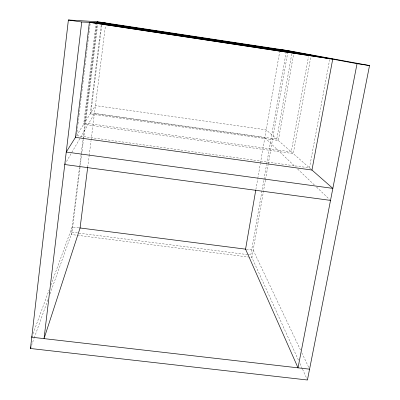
<?xml version="1.0" encoding="UTF-8"?>
<svg xmlns="http://www.w3.org/2000/svg" width="400" height="400" viewBox="0 0 400 400"><rect width="100%" height="100%" fill="white"/><g stroke="black" fill="none" stroke-linecap="round" stroke-linejoin="round"><path stroke-width="0.3" stroke-dasharray="2 1.5" d="M76.935 132.525L76.56 135.62L309.46 167.845L329.72 59.24M77.01 131.905L77.91 124.48M77.985 123.86L78.96 115.815M79.035 115.195L81.44 95.39M81.515 94.77L82.94 83.01M83.015 82.395L85.945 58.255M86.02 57.635L87.445 45.88M87.52 45.26L88.945 33.5M89.025 32.88L90.3 22.36M96.16 22.595L83.66 124.32L293.25 153.61L310.885 56.38M96.865 22.62L84.515 122.955L291.285 151.885L308.51 56.58M79.5 167.435L71.235 234.51L76.805 235.215M79.575 166.815L97.145 24.195M50.01 293.855L72.045 232.245L83.5 139.38M83.575 138.76L97.7 24.22M101.18 25.27L90.155 113.98L278.345 140.52L293.655 53.825M101.745 25.295L90.845 112.88L276.755 139.125L291.735 54.09M87.69 167.28L89.09 156.13M89.165 155.515L91.03 140.65M91.11 140.03L105.48 25.455M255.865 189.535L257.67 179.085M257.78 178.475L260.325 163.72M260.435 163.105L279.655 51.86M298.43 360.145L250.77 255.015L263.86 180.025M263.97 179.41L266.545 164.655M266.65 164.04L286.07 52.78M265.42 180.13L251.885 257.47L248.79 257.08M265.525 179.53L268.105 164.785M268.21 164.185L287.655 53.07M31.515 345.565L34.04 338.515M34.25 337.925L47.91 299.73M33.055 333.7L48.96 290.3M50.895 285.02L72.165 226.96L78.985 227.835M64.76 164.535L94.42 113.645L264.825 137.7L295.42 166.9M76.53 135.665L95.43 105.585L266.18 129.845L310.78 169.005M72.045 232.245L247.06 254.545M247.68 254.62L250.77 255.015M77.425 235.295L248.17 257M246.35 249.255L253.17 250.13L300.48 349.985M297.67 169.045L314.315 184.935M316.565 187.08L329.615 199.535M301.815 352.805L309.035 368.04M299.97 363.55L302.285 368.655M302.54 369.22L307.43 380"/><path stroke-width="0.6" d="M286.5 50.325L369.535 65.565L307.43 380L30.465 348.5L68.385 20L98.005 21.745M105.79 22.98L81.725 22.02L44.04 338.63L80.08 227.975L87.69 167.28M255.76 190.15L245.565 249.155L298.02 367.84L357.05 63.675L369.535 65.565M30.465 348.5L31.095 346.74M32.2 336.045L31.77 337.215L309.57 369.17M75.865 136.72L66.25 152.025L332.845 188.38L311.72 169.83M79.605 227.915L245.73 249.175M64.76 164.535L330.515 200.395M97.45 21.715L288.085 50.615M102.05 22.83L292.165 51.64M101.485 22.805L293.98 51.98M96.865 22.62L308.845 54.735M96.16 22.595L311.105 55.155M90.3 22.36L329.835 58.63M68.385 20L81.725 22.02M280.08 49.4L357.05 63.675M89.39 22.325L75.465 137.36L311.955 170.035L332.725 59.165L89.39 22.325"/></g></svg>
